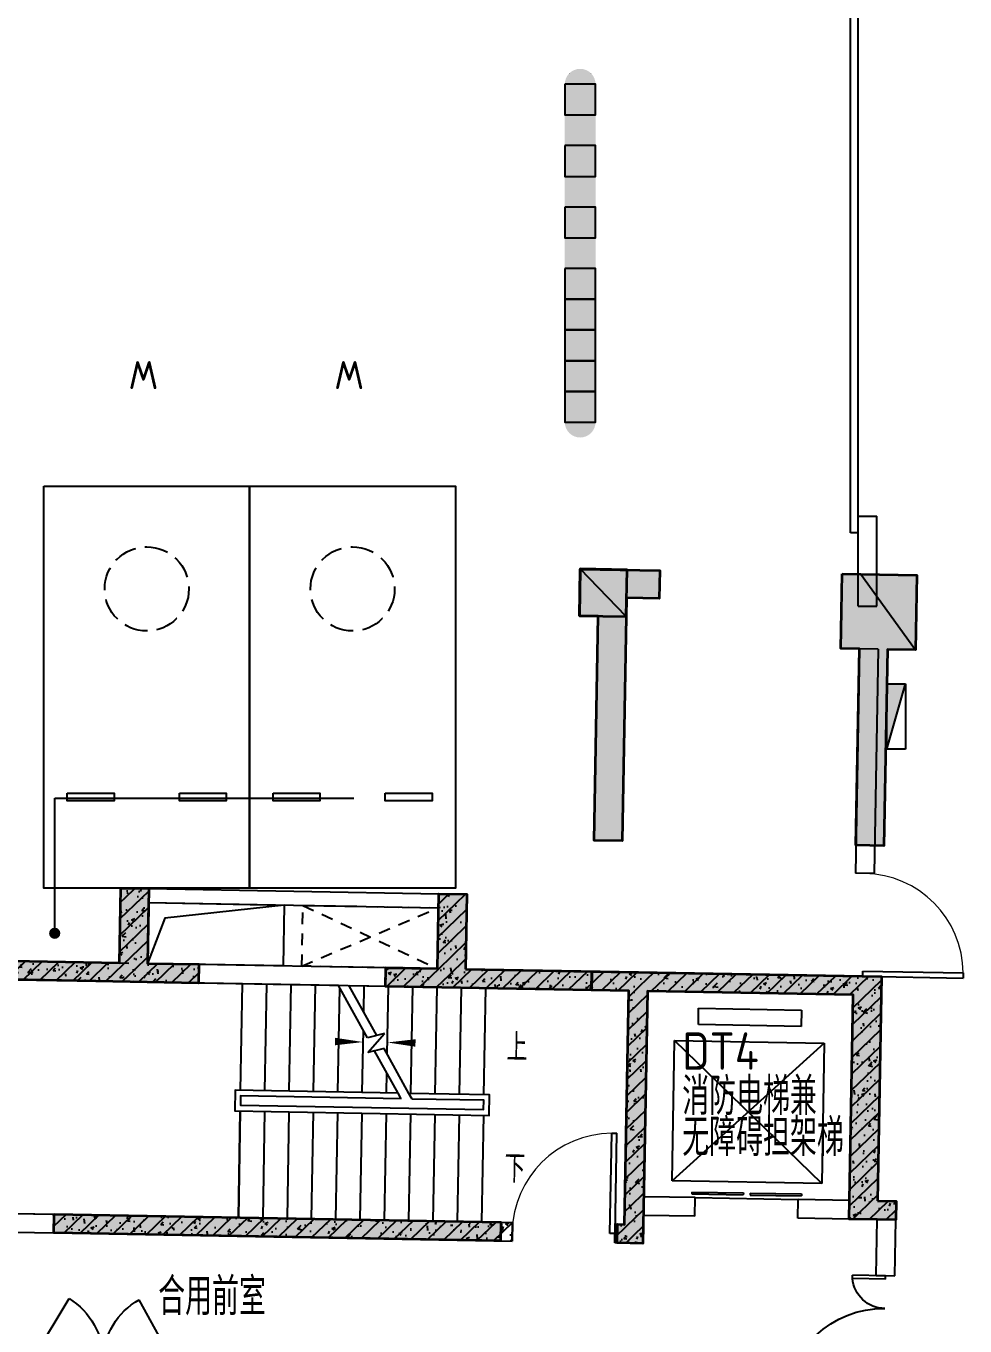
# Model space of a CAD drawing. Extents: x 512858 to 514372, y -232486 to -231710.
# Drawn here: x 512914.09 to 512924.13, y -232112.37 to -232098.47 of the extents above; entities that cross this region are included whole.
import ezdxf
from ezdxf.enums import TextEntityAlignment as Align

# ---------------------------------------------------------------- set-up
doc = ezdxf.new("R2010")
doc.units = 0
doc.header["$LTSCALE"] = 1000
for name, pattern in [('1#HXT-B1$0$CACHE2', [0.1875, 0.125, -0.0625]), ('B1F_车位$0$__DASH', [0.35, 0.25, -0.1]), ('B1F_车位$0$DASH', [0.35, 0.25, -0.1]), ('DASH', [0.35, 0.25, -0.1])]:
    doc.linetypes.add(name, pattern=pattern)
doc.layers.get('0').update_dxf_attribs({"color": 252})
for name, color, linetype in [('1#HXT-B1$0$A-ANNO-50-SYMB', 252, 'Continuous'), ('1#HXT-B1$0$A-DOOR', 252, 'Continuous'), ('1#HXT-B1$0$A-FIRE-DOOR', 252, 'Continuous'), ('1#HXT-B1$0$A-HOLE-E', 252, 'Continuous'), ('1#HXT-B1$0$A-HOLE-H', 252, '1#HXT-B1$0$CACHE2'), ('1#HXT-B1$0$A-PATT-COLU', 252, 'Continuous'), ('1#HXT-B1$0$A-STAIR', 252, 'Continuous'), ('1#HXT-B1$0$A-STR-CONC-B', 252, 'Continuous'), ('1#HXT-B1$0$A-WALL-S', 252, 'Continuous'), ('_0', 252, 'Continuous'), ('A-ANNO-HATC-PATT', 252, 'Continuous'), ('A-ANNO-NOTE', 252, 'Continuous'), ('A-COLU-CONC', 252, 'Continuous'), ('A-DOOR-FIRE', 252, 'Continuous'), ('A-WALL-BLOK', 252, 'Continuous'), ('AA-WALL', 252, 'Continuous'), ('B1F_车位$0$A-PARK-W', 252, 'Continuous'), ('B1F_车位$0$AD-微型车位', 252, 'B1F_车位$0$DASH'), ('B1F_车位$0$P-减速带', 252, 'Continuous'), ('建-房间名称', 252, 'Continuous'), ('风井', 252, 'Continuous')]:
    doc.layers.add(name, color=color, linetype=linetype)
for name, color, linetype, lineweight in [('P-FIRE-FH', 252, 'Continuous', 25), ('s-colu-cons', 252, 'Continuous', 35), ('S-COLU-HATC', 252, 'Continuous', 25), ('S-WALL', 252, 'Continuous', 35), ('S-WALL-HATC', 252, 'Continuous', 25)]:
    doc.layers.add(name, color=color, linetype=linetype, lineweight=lineweight)
doc.styles.add('1#HXT-B1$0$_TCH_DIM', font='ROMAND', dxfattribs={"width": 0.75, "bigfont": 'HZFS'})
doc.styles.add('B1F_车位$0$CADReader_TextStyle', font='tssdeng.shx', dxfattribs={"height": 0.2, "bigfont": 'gbcbig.shx'})
doc.styles.add('邻里中心-雨水$0$STANDARD', font='GBENOR', dxfattribs={"bigfont": 'GBCBIG'})
pattern_1 = [(45, (0, 0), (-88.38834764831844, 88.38834764831844), []), (50, (0, 0), (358.6300913003767, -31.37606749129755), [37.5, -412.5]), (355, (0, 0), (-69.3756668065, 376.0960668500059), [30, -330]), (100.4514, (29.88584, -2.61467), (289.2546908570108, 344.7197710304768), [31.870095, -350.571056]), (46.1842, (0, 100), (533.6205243128222, -82.75950716450905), [56.25, -618.75]), (96.63560000000001, (44.4683725, 93.1033465), (467.3313527743517, 487.0589354502209), [47.805144, -525.8565]), (351.1842, (0, 100), (467.3309725668136, 487.0593004626623), [45, -495]), (21, (50, 75), (298.4535260592309, -201.3094453326694), [37.5, -412.5]), (325.9999999999999, (50, 75), (121.6576659607912, 362.5750225234264), [30, -330]), (71.4514, (74.8711165, 58.224197), (420.111314290745, 161.2652483549762), [31.870095, -350.571056]), (37.5, (0, 0), (6.079927658645312, 166.4469269156558), [0, -326, 0, -335, 0, -331.25]), (7.5, (0, 0), (131.5347687210743, 197.2058559411801), [0, -191, 0, -318.5, 0, -126.25]), (-32.5, (-111.5, 0), (266.9112180862045, -11.27743586718988), [0, -125, 0, -390, 0, -517.5]), (-42.50000000000001, (-161.5, 0), (291.5930846711931, 50.05249116615887), [0, -162.5, 0, -259, 0, -367.5])]

# ---------------------------------------------------------------- blocks, each defined once
blk = doc.blocks.new('A$C1C124BEE')
at = {"layer": 'S-WALL-HATC', "linetype": 'ByBlock'}
h = blk.add_hatch(color=256, dxfattribs=at)
h.dxf.hatch_style = 1
edge = h.paths.add_edge_path()
edge.add_line((-500.0237422719365, 4499.989590971149), (-500.0237422719365, 4499.999823057209))
edge.add_line((41049.99502414302, -2699.998694710084), (41049.99502414302, -2699.998885000474))
h.paths.add_polyline_path([(27749.96263950691, -5100.065193449205), (34149.98966924614, -5099.986356165027), (34149.99646506761, -4899.98635636596), (31249.99646707322, -4900.02867749182), (31249.99768022867, -4399.996621151398), (30949.99768022867, -4399.996621151398), (30949.99681364128, -4900.050449317845), (28049.96263950691, -4899.970984425803), (28049.96263950726, -1700.075359644601), (27749.96263950726, -1700.075359644776)])
h = blk.add_hatch(color=256, dxfattribs=at)
h.dxf.hatch_style = 1
h.paths.add_polyline_path([(40250.02198682376, 4499.999823056977), (41100.02198682376, 4499.999823057326), (41100.02198682342, 4199.999823057326), (40750.02198682376, 4199.999823057151), (40750.02198682342, 1600.044441057194), (40450.02198682376, 1600.044441057369), (40450.02198682342, 3999.999823057326), (40250.02198682353, 3999.999823057326)])
h = blk.add_hatch(color=256, dxfattribs=at)
h.dxf.hatch_style = 1
h.paths.add_polyline_path([(43049.96371232311, 4499.989590971265), (43850.01876637258, 4499.989590971091), (43850.01876637258, 3699.98959097109), (43550.01876637223, 3699.989591017133), (43549.96371232311, 3699.989591017249), (43549.96371232311, 1600.044441057311), (43249.96371232311, 1600.044441057311), (43249.96371232276, 3699.989591093501), (43049.96371232311, 3699.989591093501)])
h = blk.add_hatch(color=256, dxfattribs=at)
h.dxf.hatch_style = 1
h.paths.add_polyline_path([(35399.99498600035, 200.0014608726487), (35399.9949860007, 1000.000742806995), (35699.99498600035, 1000.000742807169), (35699.9949860007, 200.0014270812389), (36249.99375831138, 200.001334155153), (36249.99375831173, 0.0013341551530175), (34049.99445977727, 0.0015833664801903), (34049.99445977727, 200.0015833666548)])
h = blk.add_hatch(color=256, dxfattribs=at)
h.dxf.hatch_style = 1
h.paths.add_polyline_path([(39099.99681059597, 200.0008695228607), (40450.02198682376, 199.9999999996508), (40450.02198682342, 0), (38249.99375831138, 0.0009962412295863), (38249.99375831173, 200.000996241055), (38799.99681059562, 200.0009033142705), (38799.99681059597, 1000.000742806995), (39099.99681059597, 1000.000742806995)])
h = blk.add_hatch(color=256, dxfattribs=at)
h.dxf.hatch_style = 1
edge = h.paths.add_edge_path()
edge.add_line((40775.00164714339, -2499.998885000125), (40775.00164714341, -2699.998885000125))
edge.add_line((40775.00164714305, -2699.998885000299), (41049.99502414302, -2699.998885000299))
edge.add_line((41049.99502414302, -2699.998885000299), (41049.99502414302, -0.500000000174623))
edge.add_arc((41050.49502414302, -0.500000000174623), 0.4999999999999999, 90, 180, ccw=False)
edge.add_line((41050.49502414302, -1.74623e-10), (43249.99502414302, -1.74623e-10))
edge.add_line((43249.99502414337, -1.74623e-10), (43249.99492540001, -2400.009803967491))
edge.add_line((43249.99492539966, -2400.009803967492), (43749.99130579148, -2400.009803967492))
edge.add_line((43749.99130579142, -2400.009803967492), (43749.99130579142, -2199.976482639497))
edge.add_line((43749.99130579189, -2199.976482639555), (43549.99493299698, -2199.976482639555))
edge.add_line((43549.99493299657, -2199.976482639497), (43549.99502414302, 199.9999999998254))
edge.add_line((43549.99502414302, 199.9999999998254), (40450.02198682342, 199.9999999998254))
edge.add_line((40450.02198682376, 199.9999999996508), (40450.02198682376, -3.49246e-10))
edge.add_line((40450.02198682342, 0), (40849.99502414302, 2.7e-15))
edge.add_line((40849.99502414337, -1.74623e-10), (40849.99502414337, -2499.998885000299))
edge.add_line((40849.99502414302, -2499.998885000299), (40775.00164714303, -2499.998885000299))
h = blk.add_hatch(color=256, dxfattribs=at)
h.dxf.hatch_style = 1
h.paths.add_polyline_path([(39524.98677622713, -2699.998911077797), (39524.98677622678, -2499.998911077797), (34749.99771314336, -2499.998911077797), (34749.99771314336, -2699.998911077797)])
at = {"layer": 'S-WALL', "linetype": 'ByBlock', "lineweight": 35}
for points in [[(40250.02198682376, 4499.999823056977), (41100.02198682376, 4499.999823057326), (41100.02198682342, 4199.999823057326), (40750.02198682376, 4199.999823057151), (40750.02198682342, 1600.044441057194), (40450.02198682376, 1600.044441057369), (40450.02198682342, 3999.999823057326), (40250.02198682353, 3999.999823057326), (40250.02198682376, 4499.999823056977)], [(43049.96371232311, 4499.989590971265), (43850.01876637258, 4499.989590971091), (43850.01876637258, 3699.98959097109), (43550.01876637223, 3699.989591017133), (43549.96371232311, 3699.989591017249), (43549.96371232311, 1600.044441057311), (43249.96371232311, 1600.044441057311), (43249.96371232276, 3699.989591093501), (43049.96371232311, 3699.989591093501), (43049.96371232311, 4499.989590971265)], [(41049.99502414302, -2699.998694710084), (41049.99502414302, -2699.998885000299)]]:
    blk.add_lwpolyline(points, dxfattribs=at)
at = {"layer": 'S-WALL', "linetype": 'ByBlock'}
for points in [[(35399.99498600035, 200.0014608726487), (35399.9949860007, 1000.000742806995), (35699.99498600035, 1000.000742807169), (35699.9949860007, 200.0014270812389), (36249.99375831138, 200.001334155153), (36249.99375831173, 0.0013341551530175), (34049.99445977727, 0.0015833664801903), (34049.99445977727, 200.0015833666548), (34049.99445977727, 200.0015833666548), (34049.99445977727, 200.0015833666548)], [(39099.99681059597, 200.0008695228607), (40450.02198682376, 199.9999999996508), (40450.02198682342, 0), (38249.99375831138, 0.0009962412295863), (38249.99375831173, 200.000996241055), (38799.99681059562, 200.0009033142705), (38799.99681059597, 1000.000742806995), (39099.99681059597, 1000.000742806995)]]:
    blk.add_lwpolyline(points, close=True, dxfattribs=at)
at = {"layer": 'S-WALL', "linetype": 'ByBlock', "lineweight": 35}
blk.add_lwpolyline([(43549.99493299657, -2199.976482639497), (43749.99130579189, -2199.976482639555), (43749.99130579142, -2400.009803967492), (43549.99130579178, -2400.009803967318), (43549.99130579178, -2400.009803967318), (43249.99492539966, -2400.009803967492), (43249.99502414337, -1.74623e-10), (41050.49502414302, -1.74623e-10, 0.414213562373095), (41049.99502414337, -0.500000000174623), (41049.99502414302, -2699.998885000299), (40775.00164714305, -2699.998885000299), (40775.00164714339, -2499.998885000125), (40849.99502414302, -2499.998885000299), (40849.99502414337, -1.74623e-10), (40450.02198682342, 0), (40450.02198682376, 199.9999999996508), (43549.99502414302, 199.9999999998254)], format="xyb", close=True, dxfattribs=at)
blk.add_lwpolyline([(34749.99771314336, -2499.998885000299), (39524.98677622678, -2499.998885000125), (39524.98677622713, -2699.998885000299), (34749.99771314302, -2699.998885000474)], close=True, dxfattribs=at)
blk = doc.blocks.new('1#HXT-B1$0$$DorLib2D$00000127')
at = {"color": 0}
for points in [[(-0.5333333333328483, 0.7948983154366971), (-0.5333333333328483, 0.690405644187237)], [(-0.0333333333328483, 0.7948983154366971), (-0.5333333333328483, 0.7948983154366971)], [(-0.0333333333328483, 0.7948983154366971), (-0.0333333333328483, 0.690405644187237)], [(0.5333333333328483, 0.7948983154366971), (0.0333333333328483, 0.7948983154366971)], [(0.0333333333328483, 0.7948983154366971), (0.0333333333328483, 0.690405644187237)], [(0.5333333333328483, 0.7948983154366971), (0.5333333333328483, 0.690405644187237)], [(-0.0333333333328483, 0.690405644187237), (-0.5333333333328483, 0.690405644187237)], [(0.5333333333328483, 0.690405644187237), (0.0333333333328483, 0.690405644187237)], [(0.5, 0.4999999999999858), (-0.5, 0.4999999999999858)]]:
    blk.add_lwpolyline(points, dxfattribs=at)
blk = doc.blocks.new('1#HXT-B1$0$$DorLib2D$00000001')
for p, q in [((0.45, 0.9750000000000001), (0.5000000000000002, 0.9750000000000001)), ((0.45, 0), (0.45, 0.9750000000000001)), ((0.5, 0), (0.5, 0.9750000000000001)), ((0.5, 0), (0.45, 0))]:
    blk.add_line(p, q)
at = {"lineweight": 13}
blk.add_arc((0.475, 0), 0.975, 91.4692835813538, 180, dxfattribs=at)
blk = doc.blocks.new('1#HXT-B1$0$$DorLib2D$00000231')
at = {"color": 0}
for p, q in [((-0.4999999999999947, 7.1e-15), (-0.2500000000000284, 0.4330127018921708)), ((0.5000000000000053, 7.1e-15), (0.250000000000032, 0.4330127018921708))]:
    blk.add_line(p, q, dxfattribs=at)
for centre, radius, start, end in [((-0.4999999999996803, 3.055e-13), 0.499999999999681, 0, 59.99999999996344), ((0.5000000000000426, -2.49e-14), 0.4999999999999835, 120.0000000000366, 180)]:
    blk.add_arc(centre, radius, start, end, dxfattribs=at)
blk = doc.blocks.new('1#HXT-B1$0$$DorLib2D$00000225')
at = {"color": 0}
for p, q in [((0.4750000000000032, -0.0014478852985498), (0.4750000000000032, 0.7521225008925327)), ((0.4750000000000032, 0.7521225008925327), (0.5000000000000036, 0.7521225008925363)), ((0.5000000000000036, -0.0014478852985498), (0.5000000000000036, 0.7521225008925363)), ((-0.4999999999999982, -3.6e-15), (-0.5, 0.252035990386009)), ((-0.4750000000000014, 0.252035990386009), (-0.5, 0.252035990386009)), ((-0.4749999999999996, -3.6e-15), (-0.4750000000000014, 0.252035990386009)), ((-0.4749999999999996, -3.6e-15), (-0.4999999999999947, -3.6e-15)), ((0.4750000000000032, -0.0014478852985498), (0.4999999999999929, -0.0014478852985498))]:
    blk.add_line(p, q, dxfattribs=at)
for centre, radius, start, end in [((0.5046168020419071, -0.0019208093578129), 0.7546247204382253, 92.24926861260724, 179.7237749158362), ((-0.5007908120542499, 0.0025725639174823), 0.2507930763238999, 359.7898704778746, 84.09743784757413)]:
    blk.add_arc(centre, radius, start, end, dxfattribs=at)
blk = doc.blocks.new('1#HXT-B1')
at = {"layer": '1#HXT-B1$0$A-PATT-COLU'}
h = blk.add_hatch(dxfattribs=at)
h.set_pattern_fill('钢筋混凝土', color=256, scale=50, style=0)
h.set_pattern_definition(pattern_1)
h.paths.add_polyline_path([(-116556.9783406487, -998470.9151488414), (-116856.9783406487, -998470.9151488418), (-116856.9783406486, -998570.915148841), (-116706.9783406486, -998570.9151488408), (-116556.9783406486, -998570.9151488406)], flags=17)
h = blk.add_hatch(dxfattribs=at)
h.set_pattern_fill('钢筋混凝土', color=256, scale=50, style=0)
h.set_pattern_definition(pattern_1)
h.paths.add_polyline_path([(-113156.9722364807, -998470.9151488416), (-113456.9722364807, -998470.9151488414), (-113456.9722364808, -998570.9151488406), (-113306.9722364808, -998570.9151488408), (-113156.9722364808, -998570.915148841)], flags=17)
h = blk.add_hatch(dxfattribs=at)
h.set_pattern_fill('钢筋混凝土', color=256, scale=50, style=0)
h.set_pattern_definition(pattern_1)
h.paths.add_polyline_path([(-116706.9783406486, -998570.9151488408), (-116856.9783406486, -998570.9151488408), (-116856.9783406487, -999270.9138412256), (-116690.311673982, -999337.5805078922), (-116556.9783406487, -999270.9138412256), (-116556.9783406486, -998570.9151488408)], flags=17)
h = blk.add_hatch(dxfattribs=at)
h.set_pattern_fill('钢筋混凝土', color=256, scale=50, style=0)
h.set_pattern_definition(pattern_1)
h.paths.add_polyline_path([(-113306.9722364808, -998570.9151488408), (-113456.9722364808, -998570.9151488408), (-113456.9722364807, -999270.9138412256), (-113323.6389031474, -999337.5805078922), (-113156.9722364807, -999270.9138412256), (-113156.9722364808, -998570.9151488408)], flags=17)
h = blk.add_hatch(dxfattribs=at)
h.set_pattern_fill('钢筋混凝土', color=256, scale=50, style=0)
h.set_pattern_definition(pattern_1)
h.paths.add_polyline_path([(-118373.6419552314, -999337.5805078922), (-118406.9752885647, -999470.9138412256), (-116656.9783406487, -999470.9138412256), (-116690.311673982, -999337.5805078922), (-116856.9783406487, -999270.9138412256), (-118206.9752885647, -999270.9138412256)], flags=17)
h = blk.add_hatch(dxfattribs=at)
h.set_pattern_fill('钢筋混凝土', color=256, scale=50, style=0)
h.set_pattern_definition(pattern_1)
h.paths.add_polyline_path([(-116690.311673982, -999337.5805078922), (-116656.9783406487, -999470.9138412256), (-116006.9752883645, -999470.9138412256), (-116006.9752883645, -999270.9138412256), (-116556.9783406487, -999270.9138412256)], flags=17)
h = blk.add_hatch(dxfattribs=at)
h.set_pattern_fill('钢筋混凝土', color=256, scale=50, style=0)
h.set_pattern_definition(pattern_1)
h.paths.add_polyline_path([(-113323.6389031474, -999337.5805078922), (-113456.9722364807, -999270.9138412256), (-114006.9752887649, -999270.9138412256), (-114006.9752887649, -999470.9138412256), (-113356.9722364807, -999470.9138412256)], flags=17)
h = blk.add_hatch(dxfattribs=at)
h.set_pattern_fill('钢筋混凝土', color=256, scale=50, style=0)
h.set_pattern_definition(pattern_1)
h.paths.add_polyline_path([(-111306.975504769, -999404.2471745588), (-111306.975504769, -999270.9138412256), (-113156.9722364807, -999270.9138412256), (-113323.6389031474, -999337.5805078922), (-113356.9722364807, -999470.9138412256), (-111406.975504769, -999470.9138412256)], flags=17)
h = blk.add_hatch(dxfattribs=at)
h.set_pattern_fill('钢筋混凝土', color=256, scale=50, style=0)
h.set_pattern_definition(pattern_1)
h.paths.add_polyline_path([(-108856.975504769, -999370.9138412256), (-108706.975504769, -999270.9138412256), (-111306.975504769, -999270.9138412256), (-111306.975504769, -999404.2471745588), (-111206.975504769, -999470.9138412256), (-109006.975504769, -999470.9138412256)], flags=17)
h = blk.add_hatch(dxfattribs=at)
h.set_pattern_fill('钢筋混凝土', color=256, scale=50, style=0)
h.set_pattern_definition(pattern_1)
h.paths.add_polyline_path([(-108856.975504769, -999370.9138412256), (-109006.975504769, -999470.9138412256), (-109006.9755047691, -1001870.913841226), (-108856.9755047691, -1001770.913841226), (-108706.9755047691, -1001670.913841226), (-108706.975504769, -999270.9138412256)], flags=17)
h = blk.add_hatch(dxfattribs=at)
h.set_pattern_fill('钢筋混凝土', color=256, scale=50, style=0)
h.set_pattern_definition(pattern_1)
h.paths.add_polyline_path([(-111306.975504769, -999404.2471745588), (-111406.975504769, -999470.9138412256), (-111406.9755047691, -1001770.913841225), (-111306.9755047691, -1001770.913841225), (-111206.9755047691, -1001770.913841225), (-111206.975504769, -999470.9138412256)], flags=17)
h = blk.add_hatch(dxfattribs=at)
h.set_pattern_fill('钢筋混凝土', color=256, scale=50, style=0)
h.set_pattern_definition(pattern_1)
h.paths.add_polyline_path([(-108506.9755047691, -1001870.913841226), (-108506.9755047691, -1001670.913841226), (-108706.9755047691, -1001670.913841226), (-108856.9755047691, -1001770.913841226), (-109006.9755047691, -1001870.913841226)], flags=17)
h = blk.add_hatch(dxfattribs=at)
h.set_pattern_fill('钢筋混凝土', color=256, scale=50, style=0)
h.set_pattern_definition(pattern_1)
h.paths.add_polyline_path([(-111306.9755047691, -1001770.913841225), (-111406.9755047691, -1001770.913841225), (-111406.9755047691, -1001970.912752286), (-111306.975504769, -1002070.912752286), (-111206.975504769, -1002170.912752286), (-111206.9755047691, -1001770.913841225)], flags=17)
h = blk.add_hatch(dxfattribs=at)
h.set_pattern_fill('钢筋混凝土', color=256, scale=50, style=0)
h.set_pattern_definition(pattern_1)
h.paths.add_polyline_path([(-117506.9752885648, -1001970.912752286), (-117506.9752885648, -1002170.912752286), (-112606.9752885647, -1002170.912752286), (-112606.9752885647, -1001970.912752286)], flags=17)
h = blk.add_hatch(dxfattribs=at)
h.set_pattern_fill('钢筋混凝土', color=256, scale=50, style=0)
h.set_pattern_definition(pattern_1)
h.paths.add_polyline_path([(-111306.975504769, -1002070.912752286), (-111406.9755047691, -1001970.912752286), (-111506.9755047691, -1001970.912752286), (-111506.9755047692, -1002170.912752286), (-111206.975504769, -1002170.912752286)], flags=17)
at = {"layer": '1#HXT-B1$0$A-ANNO-50-SYMB'}
for points in [[(-112806.9750723584, -1001370.913841226, 0, 0, 0), (-117121.9750723584, -1001370.913841226, 0, 0, 0), (-117121.9750723584, -1000070.913841226, 0, 0, 0), (-114236.9750723584, -1000070.913841226, 0, 80.00000000000001, 0), (-114536.9750723584, -1000070.913841226, 0, 0, 0)], [(-112806.9750723584, -1000070.913841226, 0, 0, 0), (-113976.9750723584, -1000070.913841226, 0, 80.00000000000001, 0), (-113676.9750723584, -1000070.913841226, 0, 0, 0)]]:
    blk.add_lwpolyline(points, format="xyseb", dxfattribs=at)
at = {"layer": '1#HXT-B1$0$A-HOLE-E'}
blk.add_lwpolyline([(-116556.9783406089, -998620.9151488323), (-115106.9722364326, -998620.9151488323), (-115106.9722364326, -999270.91384123), (-116556.9783406089, -999270.91384123)], close=True, dxfattribs=at)
blk.add_lwpolyline([(-115106.9722364326, -998620.9151488324), (-116381.5826284941, -998783.7054931776), (-116556.9783406089, -999270.91384123)], dxfattribs=at)
at = {"layer": '1#HXT-B1$0$A-HOLE-H'}
blk.add_lwpolyline([(-114906.9752885683, -998620.9151488323), (-113456.9691843919, -998620.9151488323), (-113456.9691843919, -999270.9138412302), (-114906.9752885682, -999270.91384123)], close=True, dxfattribs=at)
for points in [[(-114906.9752885682, -999270.91384123), (-113456.9691843919, -998620.9151488323)], [(-114906.9752885683, -998620.9151488323), (-113456.9691843919, -999270.9138412302)]]:
    blk.add_lwpolyline(points, dxfattribs=at)
at = {"layer": '1#HXT-B1$0$A-STAIR'}
for p, q in [((-115536.9750723584, -999470.9138412256), (-118706.9750723584, -999470.9138412256)), ((-114511.1202607911, -999470.9138412256), (-115536.9750723584, -999470.9138412256)), ((-115536.9750723584, -1000610.913841226), (-115536.9750723584, -999470.9138412256)), ((-115536.9750723584, -1000610.913841226), (-115536.9750723584, -999470.9138412256)), ((-115276.9750723584, -1000610.913841226), (-115276.9750723584, -999470.9138412256)), ((-115016.9750723584, -1000610.913841226), (-115016.9750723584, -999470.9138412256)), ((-114756.9750723584, -1000610.913841226), (-114756.9750723584, -999470.9138412256)), ((-114191.9156434473, -1000023.792456476), (-114511.1202607911, -999470.9138412256)), ((-112936.9750723584, -999470.9138412256), (-114395.6502069532, -999470.9138412256)), ((-114091.9156434473, -999996.9975372328), (-114395.6502069532, -999470.9138412256)), ((-114236.9750723584, -999745.7472362418), (-114236.9750723584, -999470.9138412256)), ((-113976.9750723584, -1000196.08044621), (-113976.9750723584, -999470.9138412256)), ((-113716.9750723584, -1000610.913841226), (-113716.9750723584, -999470.9138412256)), ((-113456.9750723584, -1000610.913841226), (-113456.9750723584, -999470.9138412256)), ((-113196.9750723584, -1000610.913841226), (-113196.9750723584, -999470.9138412256)), ((-112936.9750723584, -1000610.913841226), (-112936.9750723584, -999470.9138412256)), ((-114496.9750723584, -1000610.913841226), (-114496.9750723584, -999495.4140262738)), ((-110656.9755047717, -999820.9138412226), (-110656.9755047717, -999645.9138412224)), ((-110656.9755047717, -999645.9138412224), (-109556.9755047755, -999645.9138412224)), ((-109556.9755047755, -999645.9138412224), (-109556.9755047755, -999820.9138412226)), ((-109556.9755047755, -999820.9138412226), (-110656.9755047717, -999820.9138412226)), ((-114236.9750723584, -1000610.913841226), (-114236.9750723584, -999945.7472362418)), ((-114011.5156568982, -999975.4544257654), (-114191.9156434473, -1000023.792456476)), ((-114184.4078912658, -1000181.499367205), (-114011.5156568982, -999975.4544257654)), ((-110906.9755047725, -1001495.913841218), (-110906.9755047725, -999995.9138412228)), ((-110906.9755047725, -999995.9138412228), (-109306.9755047678, -999995.9138412228)), ((-109306.9755047678, -999995.9138412228), (-110906.9755047725, -1001495.913841218)), ((-109306.9755047678, -1001495.913841218), (-110906.9755047725, -999995.9138412228)), ((-109306.9755047678, -999995.9138412228), (-109306.9755047678, -1001495.913841218)), ((-114012.0563400158, -1000135.317908233), (-114184.4078912658, -1000181.499367205)), ((-113852.9409539149, -1000610.913841226), (-114112.0563400158, -1000162.112827476)), ((-113737.470900077, -1000610.913841226), (-114012.0563400158, -1000135.317908233)), ((-113976.9750723584, -1000610.913841226), (-113976.9750723584, -1000396.08044621)), ((-113818.2999377636, -1000670.913841226), (-113852.9409539149, -1000610.913841226)), ((-113702.8298839256, -1000670.913841226), (-113737.470900077, -1000610.913841226)), ((-115536.9750723584, -1000830.913841226), (-115536.9750723584, -1001970.913841226)), ((-115536.9750723584, -1001970.913841226), (-115536.9750723584, -1000830.913841226)), ((-115276.9750723584, -1000830.913841226), (-115276.9750723584, -1001970.913841226)), ((-115016.9750723584, -1000830.913841226), (-115016.9750723584, -1001970.913841226)), ((-114756.9750723584, -1000830.913841226), (-114756.9750723584, -1001970.913841226)), ((-114496.9750723584, -1000830.913841226), (-114496.9750723584, -1001970.913841226)), ((-114236.9750723584, -1000830.913841226), (-114236.9750723584, -1001970.913841226)), ((-113976.9750723584, -1000830.913841226), (-113976.9750723584, -1001970.913841226)), ((-113716.9750723584, -1000830.913841226), (-113716.9750723584, -1001970.913841226)), ((-113456.9750723584, -1000830.913841226), (-113456.9750723584, -1001970.913841226)), ((-113196.9750723584, -1000830.913841226), (-113196.9750723584, -1001970.913841226)), ((-112936.9750723584, -1000830.913841226), (-112936.9750723584, -1001970.913841226)), ((-109306.9755047678, -1001495.913841218), (-110906.9755047725, -1001495.913841218)), ((-118706.9750723584, -1001970.913841226), (-115536.9750723584, -1001970.913841226)), ((-115536.9750723584, -1001970.913841226), (-112936.9750723584, -1001970.913841226))]:
    blk.add_line(p, q, dxfattribs=at)
for points in [[(-113852.9409539149, -1000610.913841226), (-115596.9750723584, -1000610.913841226), (-115596.9750723584, -1000830.913841226), (-112876.9750723584, -1000830.913841226), (-112876.9750723584, -1000610.913841226), (-113737.470900077, -1000610.913841226)], [(-113818.2999377636, -1000670.913841226), (-115536.9750723584, -1000670.913841226), (-115536.9750723584, -1000770.913841226), (-112936.9750723584, -1000770.913841226), (-112936.9750723584, -1000670.913841226), (-113702.8298839256, -1000670.913841226)]]:
    blk.add_lwpolyline(points, dxfattribs=at)
at = {"layer": '1#HXT-B1$0$A-STR-CONC-B'}
for p, q in [((-116856.9783406487, -998470.9151488418), (-116856.9783406486, -998570.915148841)), ((-116556.9783406487, -998470.9151488414), (-116856.9783406487, -998470.9151488418)), ((-116556.9783406487, -998470.9151488414), (-116556.9783406486, -998570.9151488406)), ((-113456.9722364807, -998470.9151488414), (-113456.9722364808, -998570.9151488406)), ((-113156.9722364807, -998470.9151488416), (-113456.9722364807, -998470.9151488414)), ((-113156.9722364807, -998470.9151488416), (-113156.9722364808, -998570.915148841)), ((-116856.9783406486, -998570.9151488408), (-116856.9783406487, -999270.9138412256)), ((-116556.9783406486, -998570.9151488408), (-116556.9783406487, -999270.9138412256)), ((-113456.9722364808, -998570.9151488408), (-113456.9722364807, -999270.9138412256)), ((-113156.9722364808, -998570.9151488408), (-113156.9722364807, -999270.9138412256)), ((-118206.9752885647, -999270.9138412256), (-116856.9783406487, -999270.9138412256)), ((-116556.9783406487, -999270.9138412256), (-116006.9752883645, -999270.9138412256)), ((-116006.9752883645, -999270.9138412256), (-116006.9752883645, -999470.9138412256)), ((-113456.9722364807, -999270.9138412256), (-114006.9752887649, -999270.9138412256)), ((-114006.9752887649, -999470.9138412256), (-114006.9752887649, -999270.9138412256)), ((-111306.975504769, -999270.9138412256), (-113156.9722364807, -999270.9138412256)), ((-108706.975504769, -999270.9138412256), (-111306.975504769, -999270.9138412256)), ((-108706.975504769, -999270.9138412256), (-108706.9755047691, -1001670.913841226)), ((-118406.9752885647, -999470.9138412256), (-116656.9783406487, -999470.9138412256)), ((-116656.9783406487, -999470.9138412256), (-116006.9752883645, -999470.9138412256)), ((-113356.9722364807, -999470.9138412256), (-114006.9752887649, -999470.9138412256)), ((-111406.975504769, -999470.9138412256), (-113356.9722364807, -999470.9138412256)), ((-111406.975504769, -999470.9138412256), (-111406.9755047691, -1001770.913841225)), ((-109006.975504769, -999470.9138412256), (-111206.975504769, -999470.9138412256)), ((-111206.975504769, -999470.9138412256), (-111206.9755047691, -1001770.913841225)), ((-109006.975504769, -999470.9138412256), (-109006.9755047691, -1001870.913841226)), ((-108506.9755047691, -1001670.913841226), (-108706.9755047691, -1001670.913841226)), ((-108506.9755047691, -1001870.913841226), (-108506.9755047691, -1001670.913841226)), ((-111406.9755047691, -1001770.913841225), (-111406.9755047691, -1001970.912752286)), ((-111206.9755047691, -1001770.913841225), (-111206.975504769, -1002170.912752286)), ((-117506.9752885648, -1001970.912752286), (-112606.9752885647, -1001970.912752286)), ((-117506.9752885648, -1001970.912752286), (-117506.9752885648, -1002170.912752286)), ((-112606.9752885647, -1001970.912752286), (-112606.9752885647, -1002170.912752286)), ((-111406.9755047691, -1001970.912752286), (-111506.9755047691, -1001970.912752286)), ((-111506.9755047692, -1002170.912752286), (-111506.9755047691, -1001970.912752286)), ((-108506.9755047691, -1001870.913841226), (-109006.9755047691, -1001870.913841226)), ((-117506.9752885648, -1002170.912752286), (-112606.9752885647, -1002170.912752286)), ((-111206.975504769, -1002170.912752286), (-111506.9755047692, -1002170.912752286))]:
    blk.add_line(p, q, dxfattribs=at)
at = {"layer": '1#HXT-B1$0$A-WALL-S'}
for p, q in [((-116556.9783406487, -998470.9151488408), (-113456.9722364807, -998470.9151488408)), ((-116556.9783406486, -998620.9151488408), (-113456.9722364808, -998620.9151488408)), ((-116006.9752883645, -999270.9138412256), (-114006.9752887649, -999270.9138412256)), ((-116006.9752883645, -999470.9138412256), (-114006.9752887649, -999470.9138412256)), ((-110656.9755047702, -1001670.913841226), (-111206.9755047691, -1001670.913841226)), ((-109006.9755047691, -1001670.913841226), (-109556.9755047702, -1001670.913841226)), ((-118606.9750723602, -1001970.912752286), (-117506.9752885648, -1001970.912752286)), ((-110656.9755047702, -1001870.913841226), (-111206.9755047691, -1001870.913841226)), ((-109006.9755047691, -1001870.913841226), (-109556.9755047702, -1001870.913841226)), ((-108706.9755047691, -1002470.913841221), (-108706.9755047691, -1001870.913841226)), ((-108706.9755047691, -1001870.913841226), (-108506.9755047691, -1001870.913841226)), ((-108506.9755047691, -1002470.913841221), (-108506.9755047691, -1001870.913841226)), ((-118606.9750723602, -1002170.912752286), (-117506.9752885648, -1002170.912752286))]:
    blk.add_line(p, q, dxfattribs=at)
for points in [[(-110656.9755047702, -1001870.913841226), (-110656.9755047702, -1001670.913841226)], [(-109556.9755047702, -1001870.913841226), (-109556.9755047702, -1001670.913841226)], [(-112606.9752885647, -1002170.912752286), (-112606.9752885647, -1001970.912752286)], [(-111506.9752885647, -1002170.912752286), (-111506.9752885647, -1001970.912752286)], [(-108706.9755047691, -1002470.913841221), (-108506.9755047691, -1002470.913841221)]]:
    blk.add_lwpolyline(points, dxfattribs=at)
at = {"layer": '1#HXT-B1$0$A-DOOR'}
for name, p, xscale, yscale, zscale, rotation in [('1#HXT-B1$0$$DorLib2D$00000127', (-110106.9755047702, -1001770.913841226), 1100, -200, 200, 180), ('1#HXT-B1$0$$DorLib2D$00000231', (-116956.9755047597, -1003520.916373809), 1500, -1500, 100, 180.0000000000008)]:
    blk.add_blockref(name, p, dxfattribs=dict(at, xscale=xscale, yscale=yscale, zscale=zscale, rotation=rotation))
at = {"layer": '1#HXT-B1$0$A-FIRE-DOOR', "zscale": 200}
for name, p, xscale, yscale, rotation in [('1#HXT-B1$0$$DorLib2D$00000001', (-112056.9752885647, -1002070.912752286), -1100, -1100, 180), ('1#HXT-B1$0$$DorLib2D$00000225', (-108606.9755047691, -1003170.913841221), -1400, 1400, 90.00000000000334)]:
    blk.add_blockref(name, p, dxfattribs=dict(at, xscale=xscale, yscale=yscale, rotation=rotation))
at = {"layer": '1#HXT-B1$0$A-ANNO-50-SYMB', "color": 212, "style": '1#HXT-B1$0$_TCH_DIM', "width": 0.75}
for s, p in [('上', (-112701.9750723584, -1000245.913841226)), ('下', (-112701.9750723584, -1001545.913841226))]:
    blk.add_text(s, height=297.6377952755905, dxfattribs=at).set_placement(p)
blk = doc.blocks.new('$TwtSys$00000434')
for p, q in [((-0.5, 0.5), (-0.5, -0.5)), ((-0.5, -0.5), (0.5, 0.5)), ((0.5, 0.5), (-0.5, 0.5)), ((0.5, -0.5), (0.5, 0.5)), ((-0.5, -0.5), (0.5, -0.5))]:
    blk.add_line(p, q)
blk.add_solid([(0.5, -0.5), (0.5, 0.5), (-0.5, -0.5)])
blk = doc.blocks.new('A$C3CF8769D')
at = {"layer": 'P-FIRE-FH', "xscale": -700.0000000000001, "yscale": 200.0000000000001, "zscale": 700, "rotation": 270}
blk.add_blockref('$TwtSys$00000434', (54844.25756768382, -39355.63741030301), dxfattribs=at)
blk = doc.blocks.new('B1F_车位$0$减速垄')
at = {"layer": 'B1F_车位$0$P-减速带'}
for points in [[(180.2115401390474, 180.4116978887469), (180.612077946309, -180.4116978850216, -1)], [(4149.268893503119, 184.81761376746), (4149.669431310613, -176.0057820044458, 1)]]:
    blk.add_hatch(color=253, dxfattribs=at).paths.add_polyline_path(points)
at = {"layer": 'B1F_车位$0$P-减速带', "color": 253, "const_width": 0.2237249616022433}
blk.add_lwpolyline([(180.6120779456105, -180.4116978850216, -1), (180.2115401383489, 180.4116978887469)], format="xyb", dxfattribs=at)
at = {"layer": 'B1F_车位$0$P-减速带', "color": 8}
for points in [[(180.6120779456105, -180.4116978850216), (541.4354737184476, -180.0111600793898), (541.0349359109532, 180.8122356943786), (180.2115401383489, 180.4116978887469)], [(902.2588694640435, -179.6106222718954), (1263.082265236648, -179.2100844625384), (1262.681727429386, 181.6133113093674), (901.858331656782, 181.212773501873)], [(1623.905660982709, -178.809546655044), (1984.729056755314, -178.4090088494122), (1984.328518947819, 182.4143869224936), (1623.505123174982, 182.0138491168618)], [(2345.55245250091, -178.0084710419178), (2706.375848273747, -177.6079332344234), (2705.975310466019, 183.215462539345), (2345.151914693415, 182.8149247318506)], [(3067.199244018644, -177.2073954287916), (3428.022639791481, -176.8068576194346), (3427.622101983987, 184.0165381524712), (3066.798706211383, 183.6160003449768)], [(3788.846035537077, -176.4063198119402), (4149.669431309914, -176.0057820044458), (4149.26889350242, 184.81761376746), (3788.445497729816, 184.4170759599656)]]:
    blk.add_lwpolyline(points, close=True, dxfattribs=at)
at = {"layer": 'B1F_车位$0$P-减速带', "color": 253}
for points in [[(2706.375848273514, -177.6079332344234), (3067.199244018644, -177.2073954287916), (3066.798706211383, 183.6160003449768), (2705.975310465787, 183.215462539345)], [(3428.022639791481, -176.8068576212972), (3788.846035537077, -176.4063198119402), (3788.445497729816, 184.4170759599656), (3427.622101983987, 184.0165381524712)]]:
    blk.add_lwpolyline(points, close=True, dxfattribs=at)
at = {"layer": 'B1F_车位$0$P-减速带', "color": 8}
for points in [[(180.2115401383489, 180.4116978887469), (541.034935911186, 180.8122356943786), (180.6120779458433, -180.4116978850216), (541.4354737184476, -180.0111600793898)], [(901.8583316563163, 181.212773501873), (1262.681727429619, 181.6133113093674), (902.2588694635779, -179.6106222718954), (1263.082265236881, -179.2100844625384)], [(1623.505123174749, 182.0138491168618), (1984.328518948052, 182.4143869224936), (1623.905660982011, -178.809546655044), (1984.729056755314, -178.4090088494122)], [(2345.15191469295, 182.8149247318506), (2705.975310466485, 183.215462539345), (2345.552452500444, -178.0084710419178), (2706.375848273747, -177.6079332344234)], [(3066.798706211615, 183.6160003449768), (3427.62210198422, 184.0165381524712), (3067.19924401911, -177.2073954287916), (3428.022639791481, -176.8068576194346)], [(3788.445497729816, 184.4170759599656), (4149.268893502885, 184.81761376746), (3788.846035537077, -176.4063198119402), (4149.669431310147, -176.0057820044458)]]:
    blk.add_solid(points, dxfattribs=at)
at = {"layer": 'B1F_车位$0$P-减速带', "color": 253}
for points in [[(541.034935911186, 180.8122356943786), (901.8583316563163, 181.212773501873), (541.4354737184476, -180.0111600793898), (902.2588694635779, -179.6106222718954)], [(1262.681727429386, 181.6133113093674), (1623.505123174749, 182.0138491168618), (1263.082265236881, -179.210084464401), (1623.905660982011, -178.809546655044)], [(1984.328518947819, 182.4143869224936), (2345.15191469295, 182.8149247318506), (1984.729056755081, -178.4090088494122), (2345.552452500444, -178.0084710419178)], [(2705.975310466485, 183.215462539345), (3066.798706211615, 183.6160003449768), (2706.375848273979, -177.6079332344234), (3067.19924401911, -177.2073954287916)], [(3427.62210198422, 184.0165381524712), (3788.44549772935, 184.4170759599656), (3428.022639791481, -176.8068576194346), (3788.846035536844, -176.4063198119402)]]:
    blk.add_solid(points, dxfattribs=at)
blk = doc.blocks.new('A$C5B776904')
at = {"layer": 'S-COLU-HATC'}
blk.add_hatch(color=256, dxfattribs=at).paths.add_polyline_path([(52056.6033943682, -38387.35647049628), (52065.5602285401, -37887.43670181173), (51565.64045985555, -37878.4798676396), (51556.68362568365, -38378.39963632416)])
at = {"linetype": 'ByBlock'}
for p, q in [((52056.6033943682, -38387.35647049628), (51565.64045985555, -37878.4798676396)), ((54565.28920265287, -37933.26689612889), (55150.85759735713, -38744.45110427111))]:
    blk.add_line(p, q, dxfattribs=at)
at = {"layer": 's-colu-cons'}
blk.add_lwpolyline([(52056.6033943682, -38387.35647049628), (52065.5602285401, -37887.43670181173), (51565.64045985555, -37878.4798676396), (51556.68362568365, -38378.39963632416)], close=True, dxfattribs=at)
blk = doc.blocks.new('B1F_车位$0$A$C7DEF2C06')
at = {"layer": 'B1F_车位$0$A-PARK-W', "ltscale": 1000}
for points in [[(-1100.000007629395, 4300), (1099.999992370605, 4300), (1099.999992370605, 0), (-1100.000007629395, 0)], [(-850.0000152587891, 1013.545161247253), (-350.0000076293945, 1013.545161247253), (-350.0000076293945, 933.5451612472534), (-850.0000076293945, 933.5451622009277)], [(349.9999923706055, 1013.545162200928), (849.9999923706055, 1013.545162200928), (849.9999923706055, 933.5451622009277), (349.9999923706055, 933.5451612472534)]]:
    blk.add_lwpolyline(points, close=True, dxfattribs=at)
at = {"layer": 'B1F_车位$0$A-PARK-W', "linetype": 'B1F_车位$0$__DASH'}
blk.add_circle((-7.6293945312e-06, 3200), 449.9999999999999, dxfattribs=at)
at = {"layer": 'B1F_车位$0$A-PARK-W', "style": 'B1F_车位$0$CADReader_TextStyle'}
blk.add_text('W', height=299.9999999999999, rotation=180, dxfattribs=at).set_placement((123.4111938476562, 5727.089138031006), align=Align.BOTTOM_LEFT)
blk = doc.blocks.new('B1F_车位$0$微型车停车位')
at = {"layer": 'B1F_车位$0$A-PARK-W', "ltscale": 1000, "extrusion": (2.154753655893724e-06, 3.684343053156277e-06, -0.9999999999908914), "rotation": 179.999998871306}
blk.add_blockref('B1F_车位$0$A$C7DEF2C06', (-0.0002601499170256, 4299.998865311438), dxfattribs=at)
blk = doc.blocks.new('$DorLib2D$00000126')
at = {"color": 0, "linetype": 'Continuous'}
for p, q in [((-0.5319999999956053, 0.5), (-0.5319999999956053, 0.900000000000091)), ((0.5320000000047003, 0.900000000000091), (0.5320000000047003, 0.5000000000002274))]:
    blk.add_line(p, q, dxfattribs=at)
at = {"color": 0, "linetype": 'DASH'}
for p, q in [((-0.5319999999956053, 0.900000000000091), (0.5320000000047003, 0.900000000000091)), ((-0.5319999999956053, 0.5), (0.5320000000047003, 0.5000000000002274))]:
    blk.add_line(p, q, dxfattribs=at)
blk = doc.blocks.new('$DorLib2D$00000001')
for p, q in [((0.45, 0.9750000000000001), (0.5000000000000002, 0.9750000000000001)), ((0.45, 0), (0.45, 0.9750000000000001)), ((0.5, 0), (0.5, 0.9750000000000001)), ((0.5, 0), (0.45, 0))]:
    blk.add_line(p, q)
at = {"lineweight": 13}
blk.add_arc((0.475, 0), 0.975, 91.4692835813538, 180, dxfattribs=at)

msp = doc.modelspace()

# ---------------------------------------------------------------- hatches: boundary and pattern name
at = {"layer": 'A-ANNO-HATC-PATT'}
msp.add_hatch(color=252, dxfattribs=at).paths.add_polyline_path([(512920.017570685, -232104.2770086936), (512920.0086138507, -232104.7769284623), (512920.5085336195, -232104.7858852964), (512920.5174904536, -232104.2859655277)], flags=17)
at = {"layer": 'A-ANNO-NOTE'}
msp.add_hatch(color=252, dxfattribs=at).paths.add_polyline_path([(512914.4594934147, -232108.1734744413, 0.9999999999999999), (512914.3394934147, -232108.1734744413, 0.9999999999999999)], flags=17)

# ---------------------------------------------------------------- linework, layer by layer
at = {"layer": 'A-ANNO-NOTE', "color": 252}
for p, q in [((512914.3994934147, -232106.7279251727), (512917.5970371623, -232106.7279251727)), ((512914.3994934147, -232108.1734744413), (512914.3994934147, -232106.7279251727))]:
    msp.add_line(p, q, dxfattribs=at)
at = {"layer": 'A-COLU-CONC', "color": 252}
msp.add_lwpolyline([(512920.0086138507, -232104.7769284623), (512920.5085336195, -232104.7858852964), (512920.5174904536, -232104.2859655277), (512920.017570685, -232104.2770086936)], close=True, dxfattribs=at)
at = {"layer": 'A-WALL-BLOK', "color": 252}
for p, q in [((512922.9885725898, -232104.6761103053), (512922.9885725898, -232103.7127412545)), ((512923.1885725898, -232104.6761103053), (512923.1885725898, -232103.7127412545)), ((512922.9885725898, -232104.6761103053), (512923.1885725898, -232104.6761103053)), ((512923.0032846563, -232105.1316164214), (512922.9596991276, -232107.5311785656)), ((512923.2032516716, -232105.1352486124), (512923.0032846563, -232105.1316164214)), ((512923.2032516716, -232105.1352486124), (512923.1596661429, -232107.5348107566)), ((512922.939722077, -232108.6309971494), (512922.939721595, -232108.6310236838)), ((512923.1396886103, -232108.6346558749), (512922.939721595, -232108.6310236838)), ((512923.1396890922, -232108.6346293405), (512923.1396886103, -232108.6346558749))]:
    msp.add_line(p, q, dxfattribs=at)
for points in [[(512922.9885725898, -232103.7127412545), (512923.1885725898, -232103.7127412545)], [(512923.1596661429, -232107.5348107566), (512922.9596991276, -232107.5311785656)], [(512923.1396890922, -232108.6346293405), (512922.939722077, -232108.6309971494)]]:
    msp.add_lwpolyline(points, dxfattribs=at)
at = {"layer": 'AA-WALL', "color": 252}
msp.add_line((512913.1417372678, -232108.4555422631), (512915.1914046819, -232108.4922651882), dxfattribs=at)

# ---------------------------------------------------------------- block references
at = {"layer": '_0', "color": 252, "xscale": 0.001, "yscale": 0.001, "zscale": 0.001}
for name, p in [('A$C5B776904', (512868.4527887804, -232066.3985288259)), ('A$C3CF8769D', (512868.5520006623, -232066.4985288207))]:
    msp.add_blockref(name, p, dxfattribs=at)
at = {"layer": 'A-DOOR-FIRE', "color": 252, "zscale": 0.2}
for name, p, xscale, yscale, rotation in [('$DorLib2D$00000126', (512923.0885725898, -232100.9627412545), 5.5, 0.2, 90), ('$DorLib2D$00000001', (512923.0496941099, -232108.082903953), 1.1, 1.1, 268.9593967125325)]:
    msp.add_blockref(name, p, dxfattribs=dict(at, xscale=xscale, yscale=yscale, rotation=rotation))
at = {"layer": 'B1F_车位$0$AD-微型车位', "color": 252, "extrusion": (2.154753657797612e-06, -3.684343052042807e-06, -0.9999999999908914), "xscale": 0.001, "yscale": 0.001, "zscale": 0.001, "rotation": 180}
for p in [(-512915.383807976, -232103.3902567024, 1.960354808885879), (-512917.5838079753, -232103.3902567455, 1.960359549344082)]:
    msp.add_blockref('B1F_车位$0$微型车停车位', p, dxfattribs=at)
at = {"layer": 'B1F_车位$0$P-减速带', "color": 252, "xscale": 0.0009107163936434, "yscale": 0.0009107163936434, "zscale": 0.0009107163936434, "rotation": 269.9363979256362}
msp.add_blockref('B1F_车位$0$减速垄', (512920.017723212, -232098.9275341422), dxfattribs=at)
at = {"layer": '风井', "color": 252, "xscale": 0.001, "yscale": 0.001, "zscale": 0.001}
for name, p, rotation in [('A$C1C124BEE', (512879.693925092, -232108.0562703837, -5.3875727994e-06), 358.9735741809012), ('1#HXT-B1', (513049.8218752824, -231111.4717128156, -2.6915403784e-06), 358.9740726087285)]:
    msp.add_blockref(name, p, dxfattribs=dict(at, rotation=rotation))

# ---------------------------------------------------------------- texts
at = {"layer": '建-房间名称', "color": 252, "style": '邻里中心-雨水$0$STANDARD'}
for s, p in [('DT4', (512921.1089586092, -232109.6335204939, 3.8785908e-09)), ('消防电梯兼', (512921.1089586092, -232110.1168763747, 3.8785908e-09)), ('无障碍担架梯', (512921.1089586092, -232110.5564662879, 3.8785908e-09)), ('合用前室', (512915.5055961366, -232112.2588097233))]:
    msp.add_text(s, height=0.4, dxfattribs=at).set_placement(p)

doc.saveas('drawing.dxf')
